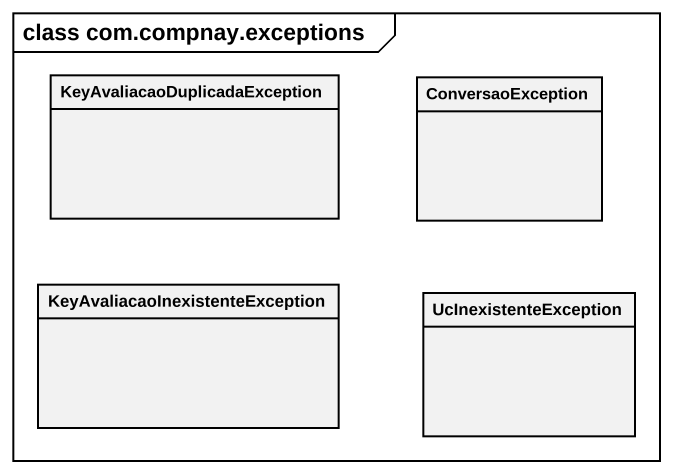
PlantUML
@startuml
mainframe class com.compnay.exceptions
hide circle
hide empty members
class "KeyAvaliacaoDuplicadaException" as KeyAvaliacaoDuplicadaExcepti
class ConversaoException
class "KeyAvaliacaoInexistenteException" as KeyAvaliacaoInexistenteExcep
class UcInexistenteException
@enduml
